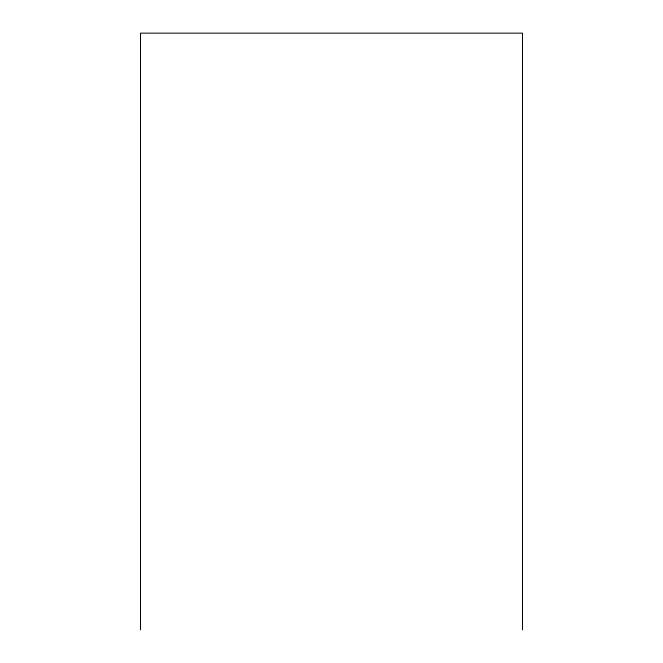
<?xml version="1.0" encoding="UTF-8"?>
<svg xmlns="http://www.w3.org/2000/svg" width="663" height="663" viewBox="0 0 663 663"><rect width="100%" height="100%" fill="white"/><g stroke="black" fill="none" stroke-linecap="round" stroke-linejoin="round"><path stroke-width="0.99" d="M522.485 629.85L522.485 33.15L140.515 33.15L140.515 629.85"/></g></svg>
